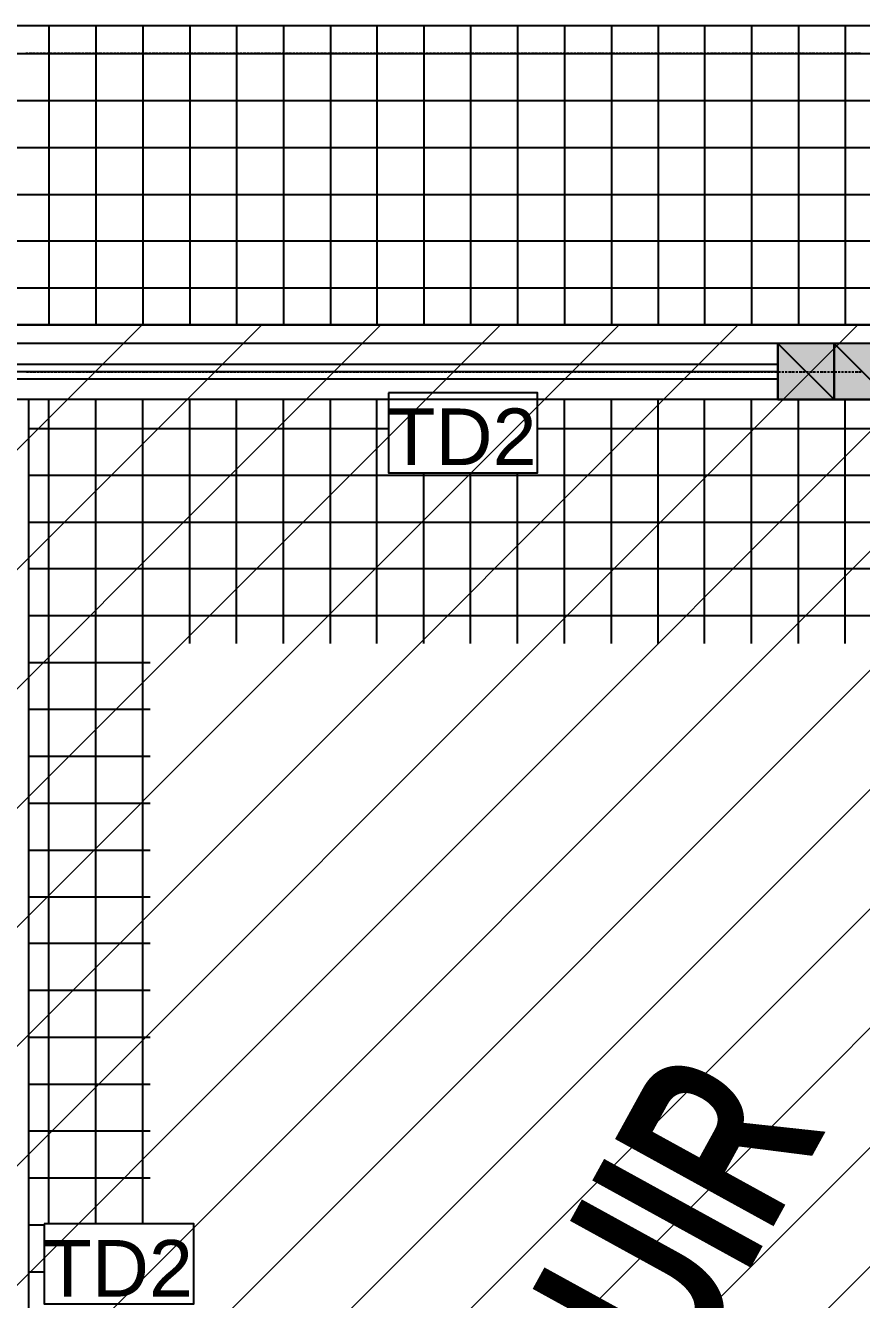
# Model space of a CAD drawing. Header units: metres. Extents: x 2.9 to 42.8, y 1.7 to 28.7.
# Drawn here: x 9.274 to 11.505, y 18.425 to 21.825 of the extents above; entities that cross this region are included whole.
import ezdxf

# ---------------------------------------------------------------- set-up
doc = ezdxf.new("R2010")
doc.units = ezdxf.units.M
for name, color, linetype in [('AMARILLO', 2, 'Continuous'), ('MAGENTA', 6, 'Continuous'), ('NEGRO', 7, 'Continuous'), ('RELLENO_MAGENTA', 6, 'Continuous'), ('TEXTO', 7, 'Continuous')]:
    doc.layers.add(name, color=color, linetype=linetype)
doc.layers.add('RGB_147_149_152', color=7, linetype='Continuous', true_color=0x939598)
doc.styles.add('ArialMT', font='arial.ttf')
doc.styles.add('ArialNarrow_Bold', font='ARIALNB.TTF')

msp = doc.modelspace()

# ---------------------------------------------------------------- hatches: boundary and pattern name
at = {"layer": 'RELLENO_MAGENTA'}
h = msp.add_hatch(color=256, dxfattribs=at)
h.dxf.hatch_style = 1
h.paths.add_polyline_path([(11.4318, 20.9762), (11.2818, 20.9762), (11.4318, 20.8262), (11.4318, 20.9762)])
h.paths.add_polyline_path([(11.2818, 20.9762), (11.4318, 20.8262), (11.2818, 20.8262), (11.2818, 20.9762)])
h = msp.add_hatch(color=256, dxfattribs=at)
h.dxf.hatch_style = 1
h.paths.add_polyline_path([(11.5817, 20.9762), (11.4318, 20.9762), (11.5817, 20.8262), (11.5817, 20.9762)])
h.paths.add_polyline_path([(11.4318, 20.9762), (11.5817, 20.8262), (11.4318, 20.8262), (11.4318, 20.9762)])

# ---------------------------------------------------------------- linework, layer by layer
at = {"layer": 'AMARILLO', "lineweight": -3}
for points in [[(9.2745, 21.7505), (9.2798, 21.7505)], [(9.2833, 21.7505), (9.2904, 21.7505)], [(9.2922, 21.7505), (9.2992, 21.7505)], [(9.3028, 21.7505), (9.308, 21.7505)], [(9.3116, 21.7505), (9.3169, 21.7505)], [(9.3204, 21.7505), (9.3274, 21.7505)], [(9.331, 21.7505), (9.3363, 21.7505)], [(9.3398, 21.7505), (9.3451, 21.7505)], [(9.3486, 21.7505), (9.3557, 21.7505)], [(9.3592, 21.7505), (9.3645, 21.7505)], [(9.368, 21.7505), (9.3733, 21.7505)], [(9.3768, 21.7505), (9.3839, 21.7505)], [(9.3857, 21.7505), (9.3927, 21.7505)], [(9.3962, 21.7505), (9.4015, 21.7505)], [(9.4051, 21.7505), (9.4121, 21.7505)], [(9.4139, 21.7505), (9.4209, 21.7505)], [(9.4245, 21.7505), (9.4297, 21.7505)], [(9.4333, 21.7505), (9.4403, 21.7505)], [(9.4421, 21.7505), (9.4492, 21.7505)], [(9.4527, 21.7505), (9.458, 21.7505)], [(9.4615, 21.7505), (9.4686, 21.7505)], [(9.4703, 21.7505), (9.4774, 21.7505)], [(9.4809, 21.7505), (9.4862, 21.7505)], [(9.4897, 21.7505), (9.495, 21.7505)], [(9.4985, 21.7505), (9.5056, 21.7505)], [(9.5091, 21.7505), (9.5144, 21.7505)], [(9.5179, 21.7505), (9.5232, 21.7505)], [(9.5268, 21.7505), (9.5338, 21.7505)], [(9.5356, 21.7505), (9.5426, 21.7505)], [(9.5462, 21.7505), (9.5515, 21.7505)], [(9.555, 21.7505), (9.562, 21.7505)], [(9.5638, 21.7505), (9.5709, 21.7505)], [(9.5744, 21.7505), (9.5797, 21.7505)], [(9.5832, 21.7505), (9.5903, 21.7505)], [(9.592, 21.7505), (9.5991, 21.7505)], [(9.6026, 21.7505), (9.6079, 21.7505)], [(9.6114, 21.7505), (9.6185, 21.7505)], [(9.6203, 21.7505), (9.6273, 21.7505)], [(9.6308, 21.7505), (9.6361, 21.7505)], [(9.6397, 21.7505), (9.6467, 21.7505)], [(9.6485, 21.7505), (9.6555, 21.7505)], [(9.6591, 21.7505), (9.6643, 21.7505)], [(9.6679, 21.7505), (9.6732, 21.7505)], [(9.6767, 21.7505), (9.6837, 21.7505)], [(9.6873, 21.7505), (9.6926, 21.7505)], [(9.6961, 21.7505), (9.7014, 21.7505)], [(9.7049, 21.7505), (9.712, 21.7505)], [(9.7137, 21.7505), (9.7208, 21.7505)], [(9.7243, 21.7505), (9.7296, 21.7505)], [(9.7331, 21.7505), (9.7402, 21.7505)], [(9.742, 21.7505), (9.749, 21.7505)], [(9.7525, 21.7505), (9.7578, 21.7505)], [(9.7614, 21.7505), (9.7684, 21.7505)], [(9.7702, 21.7505), (9.7772, 21.7505)], [(9.7808, 21.7505), (9.7861, 21.7505)], [(9.7896, 21.7505), (9.7966, 21.7505)], [(9.7984, 21.7505), (9.8055, 21.7505)], [(9.809, 21.7505), (9.8143, 21.7505)], [(9.8178, 21.7505), (9.8231, 21.7505)], [(9.8266, 21.7505), (9.8337, 21.7505)], [(9.8372, 21.7505), (9.8425, 21.7505)], [(9.846, 21.7505), (9.8513, 21.7505)], [(9.8548, 21.7505), (9.8619, 21.7505)], [(9.8654, 21.7505), (9.8707, 21.7505)], [(9.8742, 21.7505), (9.8795, 21.7505)], [(9.8831, 21.7505), (9.8901, 21.7505)], [(9.8919, 21.7505), (9.8989, 21.7505)], [(9.9025, 21.7505), (9.9078, 21.7505)], [(9.9113, 21.7505), (9.9183, 21.7505)], [(9.9201, 21.7505), (9.9272, 21.7505)], [(9.9307, 21.7505), (9.936, 21.7505)], [(9.9395, 21.7505), (9.9466, 21.7505)], [(9.9483, 21.7505), (9.9554, 21.7505)], [(9.9589, 21.7505), (9.9642, 21.7505)], [(9.9677, 21.7505), (9.9748, 21.7505)], [(9.9766, 21.7505), (9.9836, 21.7505)], [(9.9871, 21.7505), (9.9924, 21.7505)], [(9.996, 21.7505), (10.0012, 21.7505)], [(10.0048, 21.7505), (10.0118, 21.7505)], [(10.0154, 21.7505), (10.0207, 21.7505)], [(10.0242, 21.7505), (10.0295, 21.7505)], [(10.033, 21.7505), (10.0401, 21.7505)], [(10.0436, 21.7505), (10.0489, 21.7505)], [(10.0524, 21.7505), (10.0577, 21.7505)], [(10.0612, 21.7505), (10.0683, 21.7505)], [(10.07, 21.7505), (10.0771, 21.7505)], [(10.0806, 21.7505), (10.0859, 21.7505)], [(10.0894, 21.7505), (10.0965, 21.7505)], [(10.0983, 21.7505), (10.1053, 21.7505)], [(10.1088, 21.7505), (10.1141, 21.7505)], [(10.1177, 21.7505), (10.1247, 21.7505)], [(10.1265, 21.7505), (10.1335, 21.7505)], [(10.1371, 21.7505), (10.1424, 21.7505)], [(10.1459, 21.7505), (10.1529, 21.7505)], [(10.1547, 21.7505), (10.1618, 21.7505)], [(10.1653, 21.7505), (10.1706, 21.7505)], [(10.1741, 21.7505), (10.1794, 21.7505)], [(10.1829, 21.7505), (10.19, 21.7505)], [(10.1935, 21.7505), (10.1988, 21.7505)], [(10.2023, 21.7505), (10.2076, 21.7505)], [(10.2112, 21.7505), (10.2182, 21.7505)], [(10.2217, 21.7505), (10.227, 21.7505)], [(10.2306, 21.7505), (10.2358, 21.7505)], [(10.2394, 21.7505), (10.2464, 21.7505)], [(10.2482, 21.7505), (10.2553, 21.7505)], [(10.2588, 21.7505), (10.2641, 21.7505)], [(10.2676, 21.7505), (10.2747, 21.7505)], [(10.2764, 21.7505), (10.2835, 21.7505)], [(10.287, 21.7505), (10.2923, 21.7505)], [(10.2958, 21.7505), (10.3029, 21.7505)], [(10.3046, 21.7505), (10.3117, 21.7505)], [(10.3152, 21.7505), (10.3205, 21.7505)], [(10.324, 21.7505), (10.3311, 21.7505)], [(10.3329, 21.7505), (10.3399, 21.7505)], [(10.3434, 21.7505), (10.3487, 21.7505)], [(10.3523, 21.7505), (10.3576, 21.7505)], [(10.3611, 21.7505), (10.3681, 21.7505)], [(10.3717, 21.7505), (10.377, 21.7505)], [(10.3805, 21.7505), (10.3858, 21.7505)], [(10.3893, 21.7505), (10.3964, 21.7505)], [(10.3999, 21.7505), (10.4052, 21.7505)], [(10.4087, 21.7505), (10.414, 21.7505)], [(10.4175, 21.7505), (10.4246, 21.7505)], [(10.4263, 21.7505), (10.4334, 21.7505)], [(10.4369, 21.7505), (10.4422, 21.7505)], [(10.4458, 21.7505), (10.4528, 21.7505)], [(10.4546, 21.7505), (10.4616, 21.7505)], [(10.4652, 21.7505), (10.4704, 21.7505)], [(10.474, 21.7505), (10.481, 21.7505)], [(10.4828, 21.7505), (10.4898, 21.7505)], [(10.4934, 21.7505), (10.4987, 21.7505)], [(10.5022, 21.7505), (10.5092, 21.7505)], [(10.511, 21.7505), (10.5181, 21.7505)], [(10.5216, 21.7505), (10.5269, 21.7505)], [(10.5304, 21.7505), (10.5357, 21.7505)], [(10.5392, 21.7505), (10.5463, 21.7505)], [(10.5498, 21.7505), (10.5551, 21.7505)], [(10.5586, 21.7505), (10.5639, 21.7505)], [(10.5675, 21.7505), (10.5745, 21.7505)], [(10.5763, 21.7505), (10.5833, 21.7505)], [(10.5869, 21.7505), (10.5922, 21.7505)], [(10.5957, 21.7505), (10.6027, 21.7505)], [(10.6045, 21.7505), (10.6116, 21.7505)], [(10.6151, 21.7505), (10.6204, 21.7505)], [(10.6239, 21.7505), (10.631, 21.7505)], [(10.6327, 21.7505), (10.6398, 21.7505)], [(10.6433, 21.7505), (10.6486, 21.7505)], [(10.6521, 21.7505), (10.6592, 21.7505)], [(10.6609, 21.7505), (10.668, 21.7505)], [(10.6715, 21.7505), (10.6768, 21.7505)], [(10.6803, 21.7505), (10.6874, 21.7505)], [(10.6892, 21.7505), (10.6962, 21.7505)], [(10.6998, 21.7505), (10.705, 21.7505)], [(10.7086, 21.7505), (10.7139, 21.7505)], [(10.7174, 21.7505), (10.7244, 21.7505)], [(10.728, 21.7505), (10.7333, 21.7505)], [(10.7368, 21.7505), (10.7421, 21.7505)], [(10.7456, 21.7505), (10.7527, 21.7505)], [(10.7544, 21.7505), (10.7615, 21.7505)], [(10.765, 21.7505), (10.7703, 21.7505)], [(10.7738, 21.7505), (10.7809, 21.7505)], [(10.7827, 21.7505), (10.7897, 21.7505)], [(10.7932, 21.7505), (10.7985, 21.7505)], [(10.8021, 21.7505), (10.8091, 21.7505)], [(10.8109, 21.7505), (10.8179, 21.7505)], [(10.8215, 21.7505), (10.8267, 21.7505)], [(10.8303, 21.7505), (10.8373, 21.7505)], [(10.8391, 21.7505), (10.8462, 21.7505)], [(10.8497, 21.7505), (10.855, 21.7505)], [(10.8585, 21.7505), (10.8638, 21.7505)], [(10.8673, 21.7505), (10.8744, 21.7505)], [(10.8779, 21.7505), (10.8832, 21.7505)], [(10.8867, 21.7505), (10.892, 21.7505)], [(10.8955, 21.7505), (10.9026, 21.7505)], [(10.9061, 21.7505), (10.9114, 21.7505)], [(10.9149, 21.7505), (10.9202, 21.7505)], [(10.9238, 21.7505), (10.9308, 21.7505)], [(10.9326, 21.7505), (10.9396, 21.7505)], [(10.9432, 21.7505), (10.9485, 21.7505)], [(10.952, 21.7505), (10.959, 21.7505)], [(10.9608, 21.7505), (10.9679, 21.7505)], [(10.9714, 21.7505), (10.9767, 21.7505)], [(10.9802, 21.7505), (10.9873, 21.7505)], [(10.989, 21.7505), (10.9961, 21.7505)], [(10.9996, 21.7505), (11.0049, 21.7505)], [(11.0084, 21.7505), (11.0155, 21.7505)], [(11.0173, 21.7505), (11.0243, 21.7505)], [(11.0278, 21.7505), (11.0331, 21.7505)], [(11.0367, 21.7505), (11.0419, 21.7505)], [(11.0455, 21.7505), (11.0525, 21.7505)], [(11.0561, 21.7505), (11.0613, 21.7505)], [(11.0649, 21.7505), (11.0702, 21.7505)], [(11.0737, 21.7505), (11.0808, 21.7505)], [(11.0843, 21.7505), (11.0896, 21.7505)], [(11.0931, 21.7505), (11.0984, 21.7505)], [(11.1019, 21.7505), (11.109, 21.7505)], [(11.1107, 21.7505), (11.1178, 21.7505)], [(11.1213, 21.7505), (11.1266, 21.7505)], [(11.1301, 21.7505), (11.1372, 21.7505)], [(11.139, 21.7505), (11.146, 21.7505)], [(11.1495, 21.7505), (11.1548, 21.7505)], [(11.1584, 21.7505), (11.1654, 21.7505)], [(11.1672, 21.7505), (11.1742, 21.7505)], [(11.1778, 21.7505), (11.1831, 21.7505)], [(11.1866, 21.7505), (11.1936, 21.7505)], [(11.1954, 21.7505), (11.2025, 21.7505)], [(11.206, 21.7505), (11.2113, 21.7505)], [(11.2148, 21.7505), (11.2201, 21.7505)], [(11.2236, 21.7505), (11.2307, 21.7505)], [(11.2342, 21.7505), (11.2395, 21.7505)], [(11.243, 21.7505), (11.2483, 21.7505)], [(11.2518, 21.7505), (11.2589, 21.7505)], [(11.2624, 21.7505), (11.2677, 21.7505)], [(11.2712, 21.7505), (11.2765, 21.7505)], [(11.2801, 21.7505), (11.2871, 21.7505)], [(11.2889, 21.7505), (11.2959, 21.7505)], [(11.2995, 21.7505), (11.3048, 21.7505)], [(11.3083, 21.7505), (11.3153, 21.7505)], [(11.3171, 21.7505), (11.3242, 21.7505)], [(11.3277, 21.7505), (11.333, 21.7505)], [(11.3365, 21.7505), (11.3436, 21.7505)], [(11.3453, 21.7505), (11.3524, 21.7505)], [(11.3559, 21.7505), (11.3612, 21.7505)], [(11.3647, 21.7505), (11.3718, 21.7505)], [(11.3736, 21.7505), (11.3806, 21.7505)], [(11.3841, 21.7505), (11.3894, 21.7505)], [(11.393, 21.7505), (11.3983, 21.7505)], [(11.4018, 21.7505), (11.4088, 21.7505)], [(11.4124, 21.7505), (11.4177, 21.7505)], [(11.4212, 21.7505), (11.4265, 21.7505)], [(11.43, 21.7505), (11.4371, 21.7505)], [(11.4388, 21.7505), (11.4459, 21.7505)], [(11.4494, 21.7505), (11.4547, 21.7505)], [(11.4582, 21.7505), (11.4653, 21.7505)], [(11.467, 21.7505), (11.4741, 21.7505)], [(11.4776, 21.7505), (11.4829, 21.7505)], [(11.4864, 21.7505), (11.4935, 21.7505)], [(11.4953, 21.7505), (11.5023, 21.7505)], [(11.2818, 20.9197), (5.932, 20.9197)], [(11.2818, 20.8809), (5.932, 20.8809)], [(9.2763, 20.9003), (9.2816, 20.9003)], [(9.2851, 20.9003), (9.2922, 20.9003)], [(9.2939, 20.9003), (9.301, 20.9003)], [(9.3045, 20.9003), (9.3098, 20.9003)], [(9.3133, 20.9003), (9.3204, 20.9003)], [(9.3222, 20.9003), (9.3292, 20.9003)], [(9.3327, 20.9003), (9.338, 20.9003)], [(9.3416, 20.9003), (9.3468, 20.9003)], [(9.3504, 20.9003), (9.3574, 20.9003)], [(9.361, 20.9003), (9.3662, 20.9003)], [(9.3698, 20.9003), (9.3751, 20.9003)], [(9.3786, 20.9003), (9.3857, 20.9003)], [(9.3892, 20.9003), (9.3945, 20.9003)], [(9.398, 20.9003), (9.4033, 20.9003)], [(9.4068, 20.9003), (9.4139, 20.9003)], [(9.4156, 20.9003), (9.4227, 20.9003)], [(9.4262, 20.9003), (9.4315, 20.9003)], [(9.435, 20.9003), (9.4421, 20.9003)], [(9.4439, 20.9003), (9.4509, 20.9003)], [(9.4544, 20.9003), (9.4597, 20.9003)], [(9.4633, 20.9003), (9.4703, 20.9003)], [(9.4721, 20.9003), (9.4791, 20.9003)], [(9.4827, 20.9003), (9.488, 20.9003)], [(9.4915, 20.9003), (9.4985, 20.9003)], [(9.5003, 20.9003), (9.5074, 20.9003)], [(9.5109, 20.9003), (9.5162, 20.9003)], [(9.5197, 20.9003), (9.525, 20.9003)], [(9.5285, 20.9003), (9.5356, 20.9003)], [(9.5391, 20.9003), (9.5444, 20.9003)], [(9.5479, 20.9003), (9.5532, 20.9003)], [(9.5567, 20.9003), (9.5638, 20.9003)], [(9.5673, 20.9003), (9.5726, 20.9003)], [(9.5762, 20.9003), (9.5814, 20.9003)], [(9.585, 20.9003), (9.592, 20.9003)], [(9.5938, 20.9003), (9.6008, 20.9003)], [(9.6044, 20.9003), (9.6097, 20.9003)], [(9.6132, 20.9003), (9.6203, 20.9003)], [(9.622, 20.9003), (9.6291, 20.9003)], [(9.6326, 20.9003), (9.6379, 20.9003)], [(9.6414, 20.9003), (9.6485, 20.9003)], [(9.6502, 20.9003), (9.6573, 20.9003)], [(9.6608, 20.9003), (9.6661, 20.9003)], [(9.6696, 20.9003), (9.6767, 20.9003)], [(9.6785, 20.9003), (9.6855, 20.9003)], [(9.689, 20.9003), (9.6943, 20.9003)], [(9.6979, 20.9003), (9.7032, 20.9003)], [(9.7067, 20.9003), (9.7137, 20.9003)], [(9.7173, 20.9003), (9.7226, 20.9003)], [(9.7261, 20.9003), (9.7314, 20.9003)], [(9.7349, 20.9003), (9.742, 20.9003)], [(9.7455, 20.9003), (9.7508, 20.9003)], [(9.7543, 20.9003), (9.7596, 20.9003)], [(9.7631, 20.9003), (9.7702, 20.9003)], [(9.7719, 20.9003), (9.779, 20.9003)], [(9.7825, 20.9003), (9.7878, 20.9003)], [(9.7913, 20.9003), (9.7984, 20.9003)], [(9.8002, 20.9003), (9.8072, 20.9003)], [(9.8108, 20.9003), (9.816, 20.9003)], [(9.8196, 20.9003), (9.8266, 20.9003)], [(9.8284, 20.9003), (9.8354, 20.9003)], [(9.839, 20.9003), (9.8443, 20.9003)], [(9.8478, 20.9003), (9.8548, 20.9003)], [(9.8566, 20.9003), (9.8637, 20.9003)], [(9.8672, 20.9003), (9.8725, 20.9003)], [(9.876, 20.9003), (9.8813, 20.9003)], [(9.8848, 20.9003), (9.8919, 20.9003)], [(9.8954, 20.9003), (9.9007, 20.9003)], [(9.9042, 20.9003), (9.9095, 20.9003)], [(9.9131, 20.9003), (9.9201, 20.9003)], [(9.9219, 20.9003), (9.9289, 20.9003)], [(9.9325, 20.9003), (9.9378, 20.9003)], [(9.9413, 20.9003), (9.9483, 20.9003)], [(9.9501, 20.9003), (9.9572, 20.9003)], [(9.9607, 20.9003), (9.966, 20.9003)], [(9.9695, 20.9003), (9.9766, 20.9003)], [(9.9783, 20.9003), (9.9854, 20.9003)], [(9.9889, 20.9003), (9.9942, 20.9003)], [(9.9977, 20.9003), (10.0048, 20.9003)], [(10.0065, 20.9003), (10.0136, 20.9003)], [(10.0171, 20.9003), (10.0224, 20.9003)], [(10.0259, 20.9003), (10.033, 20.9003)], [(10.0348, 20.9003), (10.0418, 20.9003)], [(10.0453, 20.9003), (10.0506, 20.9003)], [(10.0542, 20.9003), (10.0595, 20.9003)], [(10.063, 20.9003), (10.07, 20.9003)], [(10.0736, 20.9003), (10.0789, 20.9003)], [(10.0824, 20.9003), (10.0877, 20.9003)], [(10.0912, 20.9003), (10.0983, 20.9003)], [(10.1, 20.9003), (10.1071, 20.9003)], [(10.1106, 20.9003), (10.1159, 20.9003)], [(10.1194, 20.9003), (10.1265, 20.9003)], [(10.1283, 20.9003), (10.1353, 20.9003)], [(10.1388, 20.9003), (10.1441, 20.9003)], [(10.1477, 20.9003), (10.1547, 20.9003)], [(10.1565, 20.9003), (10.1635, 20.9003)], [(10.1671, 20.9003), (10.1723, 20.9003)], [(10.1759, 20.9003), (10.1829, 20.9003)], [(10.1847, 20.9003), (10.1917, 20.9003)], [(10.1953, 20.9003), (10.2006, 20.9003)], [(10.2041, 20.9003), (10.2094, 20.9003)], [(10.2129, 20.9003), (10.22, 20.9003)], [(10.2235, 20.9003), (10.2288, 20.9003)], [(10.2323, 20.9003), (10.2376, 20.9003)], [(10.2411, 20.9003), (10.2482, 20.9003)], [(10.2517, 20.9003), (10.257, 20.9003)], [(10.2605, 20.9003), (10.2658, 20.9003)], [(10.2694, 20.9003), (10.2764, 20.9003)], [(10.2782, 20.9003), (10.2852, 20.9003)], [(10.2888, 20.9003), (10.2941, 20.9003)], [(10.2976, 20.9003), (10.3046, 20.9003)], [(10.3064, 20.9003), (10.3135, 20.9003)], [(10.317, 20.9003), (10.3223, 20.9003)], [(10.3258, 20.9003), (10.3329, 20.9003)], [(10.3346, 20.9003), (10.3417, 20.9003)], [(10.3452, 20.9003), (10.3505, 20.9003)], [(10.354, 20.9003), (10.3611, 20.9003)], [(10.3628, 20.9003), (10.3699, 20.9003)], [(10.3734, 20.9003), (10.3787, 20.9003)], [(10.3823, 20.9003), (10.3875, 20.9003)], [(10.3911, 20.9003), (10.3981, 20.9003)], [(10.4017, 20.9003), (10.4069, 20.9003)], [(10.4105, 20.9003), (10.4158, 20.9003)], [(10.4193, 20.9003), (10.4263, 20.9003)], [(10.4299, 20.9003), (10.4352, 20.9003)], [(10.4387, 20.9003), (10.444, 20.9003)], [(10.4475, 20.9003), (10.4546, 20.9003)], [(10.4563, 20.9003), (10.4634, 20.9003)], [(10.4669, 20.9003), (10.4722, 20.9003)], [(10.4757, 20.9003), (10.4828, 20.9003)], [(10.4846, 20.9003), (10.4916, 20.9003)], [(10.4951, 20.9003), (10.5004, 20.9003)], [(10.504, 20.9003), (10.511, 20.9003)], [(10.5128, 20.9003), (10.5198, 20.9003)], [(10.5234, 20.9003), (10.5287, 20.9003)], [(10.5322, 20.9003), (10.5392, 20.9003)], [(10.541, 20.9003), (10.5481, 20.9003)], [(10.5516, 20.9003), (10.5569, 20.9003)], [(10.5604, 20.9003), (10.5657, 20.9003)], [(10.5692, 20.9003), (10.5763, 20.9003)], [(10.5798, 20.9003), (10.5851, 20.9003)], [(10.5886, 20.9003), (10.5939, 20.9003)], [(10.5974, 20.9003), (10.6045, 20.9003)], [(10.608, 20.9003), (10.6133, 20.9003)], [(10.6168, 20.9003), (10.6221, 20.9003)], [(10.6257, 20.9003), (10.6327, 20.9003)], [(10.6345, 20.9003), (10.6415, 20.9003)], [(10.6451, 20.9003), (10.6504, 20.9003)], [(10.6539, 20.9003), (10.6609, 20.9003)], [(10.6627, 20.9003), (10.6698, 20.9003)], [(10.6733, 20.9003), (10.6786, 20.9003)], [(10.6821, 20.9003), (10.6892, 20.9003)], [(10.6909, 20.9003), (10.698, 20.9003)], [(10.7015, 20.9003), (10.7068, 20.9003)], [(10.7103, 20.9003), (10.7174, 20.9003)], [(10.7192, 20.9003), (10.7262, 20.9003)], [(10.7297, 20.9003), (10.735, 20.9003)], [(10.7386, 20.9003), (10.7438, 20.9003)], [(10.7474, 20.9003), (10.7544, 20.9003)], [(10.758, 20.9003), (10.7633, 20.9003)], [(10.7668, 20.9003), (10.7721, 20.9003)], [(10.7756, 20.9003), (10.7827, 20.9003)], [(10.7844, 20.9003), (10.7915, 20.9003)], [(10.795, 20.9003), (10.8003, 20.9003)], [(10.8038, 20.9003), (10.8109, 20.9003)], [(10.8126, 20.9003), (10.8197, 20.9003)], [(10.8232, 20.9003), (10.8285, 20.9003)], [(10.832, 20.9003), (10.8391, 20.9003)], [(10.8409, 20.9003), (10.8479, 20.9003)], [(10.8514, 20.9003), (10.8567, 20.9003)], [(10.8603, 20.9003), (10.8673, 20.9003)], [(10.8691, 20.9003), (10.8761, 20.9003)], [(10.8797, 20.9003), (10.885, 20.9003)], [(10.8885, 20.9003), (10.8955, 20.9003)], [(10.8973, 20.9003), (10.9044, 20.9003)], [(10.9079, 20.9003), (10.9132, 20.9003)], [(10.9167, 20.9003), (10.922, 20.9003)], [(10.9255, 20.9003), (10.9326, 20.9003)], [(10.9361, 20.9003), (10.9414, 20.9003)], [(10.9449, 20.9003), (10.9502, 20.9003)], [(10.9537, 20.9003), (10.9608, 20.9003)], [(10.9626, 20.9003), (10.9696, 20.9003)], [(10.9732, 20.9003), (10.9784, 20.9003)], [(10.982, 20.9003), (10.989, 20.9003)], [(10.9908, 20.9003), (10.9978, 20.9003)], [(11.0014, 20.9003), (11.0067, 20.9003)], [(11.0102, 20.9003), (11.0173, 20.9003)], [(11.019, 20.9003), (11.0261, 20.9003)], [(11.0296, 20.9003), (11.0349, 20.9003)], [(11.0384, 20.9003), (11.0455, 20.9003)], [(11.0472, 20.9003), (11.0543, 20.9003)], [(11.0578, 20.9003), (11.0631, 20.9003)], [(11.0666, 20.9003), (11.0719, 20.9003)], [(11.0755, 20.9003), (11.0825, 20.9003)], [(11.086, 20.9003), (11.0913, 20.9003)], [(11.0949, 20.9003), (11.1002, 20.9003)], [(11.1037, 20.9003), (11.1107, 20.9003)], [(11.1143, 20.9003), (11.1196, 20.9003)], [(11.1231, 20.9003), (11.1284, 20.9003)], [(11.1319, 20.9003), (11.139, 20.9003)], [(11.1407, 20.9003), (11.1478, 20.9003)], [(11.1513, 20.9003), (11.1566, 20.9003)], [(11.1601, 20.9003), (11.1672, 20.9003)], [(11.1689, 20.9003), (11.176, 20.9003)], [(11.1795, 20.9003), (11.1848, 20.9003)], [(11.1883, 20.9003), (11.1954, 20.9003)], [(11.1972, 20.9003), (11.2042, 20.9003)], [(11.2078, 20.9003), (11.213, 20.9003)], [(11.2166, 20.9003), (11.2236, 20.9003)], [(11.2254, 20.9003), (11.2324, 20.9003)], [(11.236, 20.9003), (11.2413, 20.9003)], [(11.2448, 20.9003), (11.2501, 20.9003)], [(11.2536, 20.9003), (11.2607, 20.9003)], [(11.2642, 20.9003), (11.2695, 20.9003)], [(11.273, 20.9003), (11.2783, 20.9003)], [(11.2818, 20.9003), (11.2889, 20.9003)], [(11.2924, 20.9003), (11.2977, 20.9003)], [(11.3012, 20.9003), (11.3065, 20.9003)], [(11.3101, 20.9003), (11.3171, 20.9003)], [(11.3189, 20.9003), (11.3259, 20.9003)], [(11.3295, 20.9003), (11.3348, 20.9003)], [(11.3383, 20.9003), (11.3453, 20.9003)], [(11.3471, 20.9003), (11.3542, 20.9003)], [(11.3577, 20.9003), (11.363, 20.9003)], [(11.3665, 20.9003), (11.3736, 20.9003)], [(11.3753, 20.9003), (11.3824, 20.9003)], [(11.3859, 20.9003), (11.3912, 20.9003)], [(11.3947, 20.9003), (11.4018, 20.9003)], [(11.4035, 20.9003), (11.4106, 20.9003)], [(11.4141, 20.9003), (11.4194, 20.9003)], [(11.4229, 20.9003), (11.4282, 20.9003)], [(11.4318, 20.9003), (11.4388, 20.9003)], [(11.4423, 20.9003), (11.4476, 20.9003)], [(11.4512, 20.9003), (11.4565, 20.9003)], [(11.46, 20.9003), (11.467, 20.9003)], [(11.4706, 20.9003), (11.4759, 20.9003)], [(11.4794, 20.9003), (11.4847, 20.9003)], [(11.4882, 20.9003), (11.4953, 20.9003)], [(11.497, 20.9003), (11.5041, 20.9003)]]:
    msp.add_lwpolyline(points, dxfattribs=at)
at = {"layer": 'MAGENTA', "lineweight": -3}
for points in [[(11.4318, 20.9762), (11.2818, 20.9762), (11.4318, 20.8262)], [(11.2818, 20.9762), (11.4318, 20.8262), (11.2818, 20.8262)], [(11.2818, 20.9762), (11.2818, 20.8262), (11.4318, 20.8262), (11.4318, 20.9762)], [(11.5817, 20.9762), (11.4318, 20.9762), (11.5817, 20.8262)], [(11.4318, 20.9762), (11.5817, 20.8262), (11.4318, 20.8262)], [(11.4318, 20.9762), (11.4318, 20.8262), (11.5817, 20.8262), (11.5817, 20.9762)]]:
    msp.add_lwpolyline(points, close=True, dxfattribs=at)
at = {"layer": 'NEGRO', "lineweight": -3}
for points in [[(5.782, 20.9762), (5.782, 21.8246), (12.6312, 21.8246), (12.6312, 20.9762)], [(9.3363, 21.8246), (9.3363, 21.7505), (9.3363, 21.0256)], [(9.4615, 21.8246), (9.4615, 21.7505), (9.4615, 21.0256)], [(9.5867, 21.8246), (9.5867, 21.7505), (9.5867, 21.0256)], [(9.712, 21.8246), (9.712, 21.7505), (9.712, 21.0256)], [(9.8372, 21.8246), (9.8372, 21.7505), (9.8372, 21.0256)], [(9.9624, 21.8246), (9.9624, 21.7505), (9.9624, 21.0256)], [(10.0877, 21.8246), (10.0877, 21.7505), (10.0877, 21.0256)], [(10.2112, 21.8246), (10.2112, 21.7505), (10.2112, 21.0256)], [(10.3364, 21.8246), (10.3364, 21.7505), (10.3364, 21.0256)], [(10.4616, 21.8246), (10.4616, 21.7505), (10.4616, 21.0256)], [(10.5869, 21.8246), (10.5869, 21.7505), (10.5869, 21.0256)], [(10.7121, 21.8246), (10.7121, 21.7505), (10.7121, 21.0256)], [(10.8373, 21.8246), (10.8373, 21.7505), (10.8373, 21.0256)], [(10.9626, 21.8246), (10.9626, 21.7505), (10.9626, 21.0256)], [(11.086, 21.8246), (11.086, 21.7505), (11.086, 21.0256)], [(11.2113, 21.8246), (11.2113, 21.7505), (11.2113, 21.0256)], [(11.3365, 21.8246), (11.3365, 21.7505), (11.3365, 21.0256)], [(11.4617, 21.8246), (11.4617, 21.7505), (11.4617, 21.0256)], [(11.5323, 21.7487), (9.2075, 21.7487)], [(11.5323, 21.6235), (9.2075, 21.6235)], [(11.5323, 21.4983), (9.2075, 21.4983)], [(12.1197, 21.373), (11.5323, 21.373), (9.2075, 21.373)], [(9.2075, 21.2496), (11.5323, 21.2496), (12.0491, 21.2496)], [(9.2075, 21.1243), (11.5323, 21.1243), (12.0544, 21.1243)], [(12.6312, 11.2254), (12.6189, 21.0256), (5.7944, 21.0256)], [(6.5811, 20.9762), (6.5811, 21.0256), (11.8322, 21.0256), (11.8322, 20.9762)], [(11.2818, 20.9762), (5.932, 20.9762)], [(11.2818, 20.9003), (5.932, 20.9003)], [(11.2818, 20.8262), (5.932, 20.8262)], [(9.2816, 20.8262), (9.2816, 16.3248)], [(9.3363, 20.1754), (9.3363, 20.8262)], [(9.4615, 20.1754), (9.4615, 20.8262)], [(9.5867, 20.1754), (9.5867, 20.8262)], [(9.712, 20.1754), (9.712, 20.8262)], [(9.8372, 20.1754), (9.8372, 20.8262)], [(9.9624, 20.1754), (9.9624, 20.8262)], [(10.0877, 20.1754), (10.0877, 20.8262)], [(10.2112, 20.1754), (10.2112, 20.8262)], [(10.7121, 20.1754), (10.7121, 20.8262)], [(10.8373, 20.1754), (10.8373, 20.8262)], [(10.9626, 20.1754), (10.9626, 20.8262)], [(11.086, 20.1754), (11.086, 20.8262)], [(11.2113, 20.1754), (11.2113, 20.8262)], [(11.3365, 20.1754), (11.3365, 20.8262)], [(11.4617, 20.1754), (11.4617, 20.8262)], [(10.2429, 20.7486), (9.2816, 20.7486)], [(11.5323, 20.7486), (10.6398, 20.7486)], [(11.5323, 20.6234), (9.2816, 20.6234)], [(10.3364, 20.1754), (10.3364, 20.6304)], [(10.4616, 20.1754), (10.4616, 20.6304)], [(10.5869, 20.1754), (10.5869, 20.6304)], [(11.5323, 20.4982), (9.2816, 20.4982)], [(11.5323, 20.3747), (9.2816, 20.3747)], [(11.5323, 20.2494), (9.2816, 20.2494)], [(9.3363, 18.6267), (9.3363, 20.1754)], [(9.4615, 18.6267), (9.4615, 20.1754)], [(9.5867, 18.6267), (9.5867, 20.1754)], [(9.6061, 20.1242), (9.2816, 20.1242)], [(9.6061, 19.999), (9.2816, 19.999)], [(9.6061, 19.8737), (9.2816, 19.8737)], [(9.6061, 19.7485), (9.2816, 19.7485)], [(9.6061, 19.6233), (9.2816, 19.6233)], [(9.6061, 19.498), (9.2816, 19.498)], [(9.6061, 19.3746), (9.2816, 19.3746)], [(9.6061, 19.2493), (9.2816, 19.2493)], [(9.6061, 19.1241), (9.2816, 19.1241)], [(9.6061, 18.9988), (9.2816, 18.9988)], [(9.6061, 18.8736), (9.2816, 18.8736)], [(9.6061, 18.7484), (9.2816, 18.7484)], [(9.3239, 18.6231), (9.2816, 18.6231)], [(9.3239, 18.4979), (9.2816, 18.4979)]]:
    msp.add_lwpolyline(points, dxfattribs=at)
for points in [[(9.1317, 7.5741), (9.1317, 7.4242), (12.4813, 7.4242), (12.4813, 6.2742), (12.4813, 6.1242), (12.6312, 6.1242), (12.6312, 21.8246), (12.4813, 21.8246), (12.4813, 20.9762), (11.2818, 20.9762), (11.2818, 20.8262), (12.4813, 20.8262), (12.4813, 16.3248), (11.2818, 16.3248), (11.2818, 16.1749), (12.4813, 16.1749), (12.4813, 11.3753), (10.2323, 11.3753), (10.2323, 11.2254), (12.4813, 11.2254), (12.4813, 7.5741)], [(10.2429, 20.8439), (10.2429, 20.6304), (10.6398, 20.6304), (10.6398, 20.8439)], [(9.3239, 18.6267), (9.3239, 18.4132), (9.7226, 18.4132), (9.7226, 18.6267)]]:
    msp.add_lwpolyline(points, close=True, dxfattribs=at)
at = {"layer": 'RGB_147_149_152', "lineweight": 15}
for points in [[(5.782, 17.2208), (9.585, 21.0256)], [(5.782, 16.9033), (9.9042, 21.0256)], [(5.782, 16.5841), (10.2217, 21.0256)], [(5.782, 16.2666), (10.541, 21.0256)], [(5.782, 15.9491), (10.8585, 21.0256)], [(5.782, 15.6298), (11.176, 21.0256)], [(5.782, 15.3123), (11.4953, 21.0256)], [(5.782, 14.9931), (11.8128, 21.0256)], [(5.782, 14.6756), (12.132, 21.0256)], [(5.782, 14.3581), (12.4495, 21.0256)], [(5.782, 14.0388), (12.6189, 20.8774)], [(5.782, 13.7213), (12.6206, 20.5599)], [(5.782, 13.402), (12.6206, 20.2424)], [(6.0713, 13.3756), (12.6206, 19.9231)], [(6.3906, 13.3756), (12.6206, 19.6056)]]:
    msp.add_lwpolyline(points, dxfattribs=at)

# ---------------------------------------------------------------- texts
at = {"layer": 'TEXTO', "color": 18, "true_color": 0x000000, "style": 'ArialMT'}
for p in [(10.2394, 20.6516), (9.3222, 18.4326)]:
    msp.add_text('TD2', height=0.1509, dxfattribs=at).set_placement(p)
at = {"layer": 'TEXTO', "color": 18, "true_color": 0x000000, "style": 'ArialNarrow_Bold', "width": 0.82}
msp.add_text('AREA POR CONSTRUIR', height=0.4828, rotation=61.188, dxfattribs=at).set_placement((8.9006, 14.3122))

doc.saveas('drawing.dxf')
